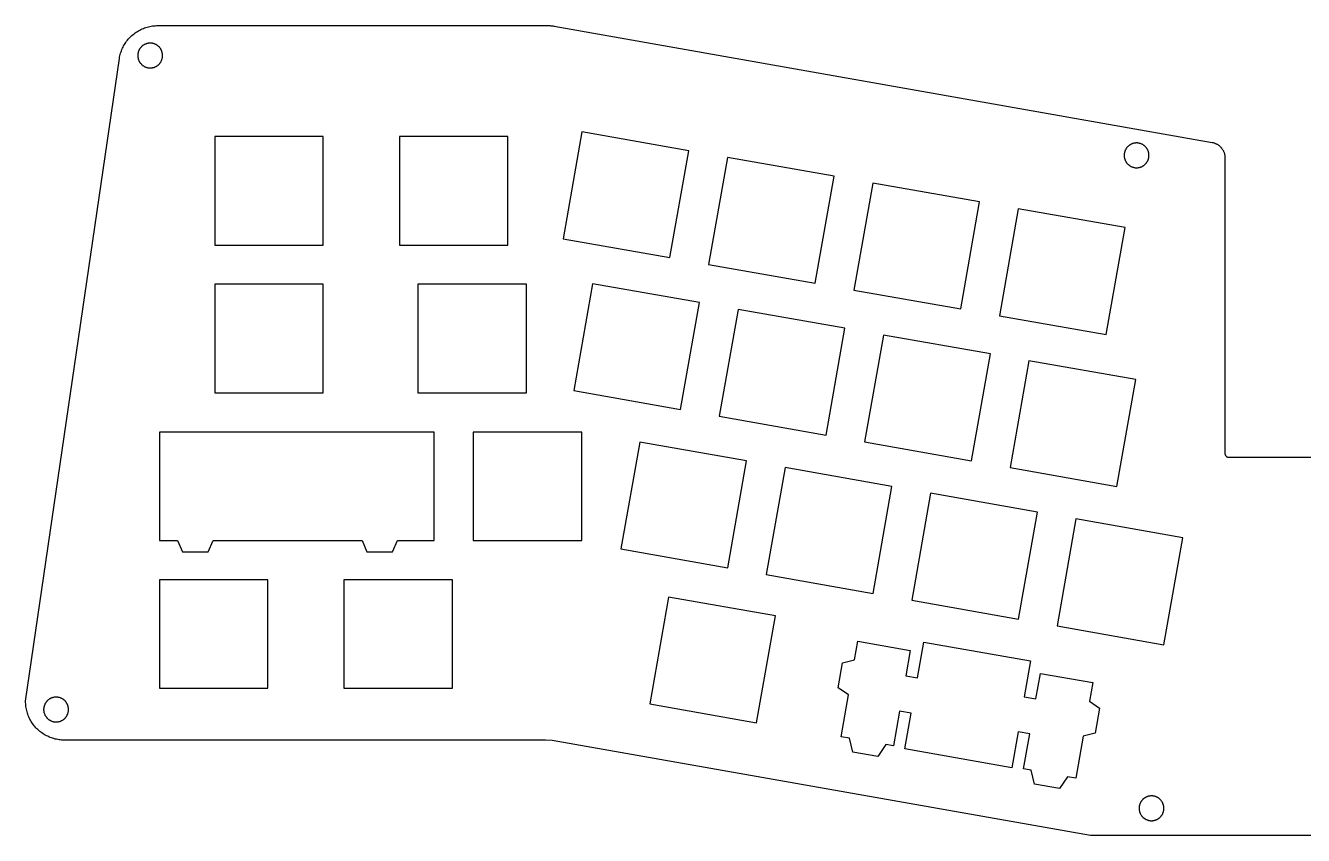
# Model space of a CAD drawing. Header units: millimetres. Extents: x 91 to 420, y -200 to -95.
# Drawn here: x 90.6 to 255.4, y -199.6 to -95.2 of the extents above; entities that cross this region are included whole.
import ezdxf

# ---------------------------------------------------------------- set-up
doc = ezdxf.new("R2010")
doc.units = ezdxf.units.MM
doc.layers.add('outline$plate_outline', color=76, linetype='Continuous', true_color=0x307816)
doc.layers.add('outline$screws$big', color=76, linetype='Continuous', true_color=0x307816)

msp = doc.modelspace()

# ---------------------------------------------------------------- linework, layer by layer
at = {"layer": 'outline$plate_outline'}
for p, q in [((105.44, -95.68), (105.6, -95.61)), ((105.6, -95.61), (105.76, -95.54)), ((105.76, -95.54), (105.92, -95.48)), ((105.92, -95.48), (106.08, -95.43)), ((106.08, -95.43), (106.25, -95.38)), ((106.25, -95.38), (106.42, -95.33)), ((106.42, -95.33), (106.58, -95.29)), ((106.58, -95.29), (106.75, -95.26)), ((106.75, -95.26), (106.93, -95.23)), ((106.93, -95.23), (107.1, -95.21)), ((107.1, -95.21), (107.27, -95.2)), ((107.27, -95.2), (107.44, -95.19)), ((107.44, -95.19), (107.61, -95.19)), ((107.61, -95.19), (157.89, -95.18)), ((157.89, -95.18), (158.03, -95.18)), ((158.03, -95.18), (158.18, -95.19)), ((158.18, -95.19), (158.32, -95.2)), ((158.32, -95.2), (158.47, -95.22)), ((158.47, -95.22), (158.61, -95.23)), ((158.61, -95.23), (158.76, -95.26)), ((158.76, -95.26), (243.64, -110.25)), ((103.5, -97.35), (103.6, -97.21)), ((103.6, -97.21), (103.7, -97.07)), ((103.7, -97.07), (103.81, -96.94)), ((103.81, -96.94), (103.93, -96.81)), ((103.93, -96.81), (104.04, -96.69)), ((104.04, -96.69), (104.17, -96.56)), ((104.17, -96.56), (104.29, -96.45)), ((104.29, -96.45), (104.43, -96.33)), ((104.43, -96.33), (104.56, -96.23)), ((104.56, -96.23), (104.7, -96.12)), ((104.7, -96.12), (104.84, -96.03)), ((104.84, -96.03), (104.99, -95.93)), ((104.99, -95.93), (105.14, -95.84)), ((105.14, -95.84), (105.29, -95.76)), ((105.29, -95.76), (105.44, -95.68)), ((102.78, -98.92), (102.83, -98.75)), ((102.83, -98.75), (102.88, -98.59)), ((102.88, -98.59), (102.94, -98.42)), ((102.94, -98.42), (103, -98.26)), ((103, -98.26), (103.07, -98.1)), ((103.07, -98.1), (103.14, -97.95)), ((103.14, -97.95), (103.22, -97.79)), ((103.22, -97.79), (103.31, -97.64)), ((103.31, -97.64), (103.4, -97.5)), ((103.4, -97.5), (103.5, -97.35)), ((90.56, -182.33), (102.67, -99.42)), ((102.67, -99.42), (102.7, -99.25)), ((102.7, -99.25), (102.74, -99.08)), ((102.74, -99.08), (102.78, -98.92)), ((114.98, -109.5), (114.98, -123.5)), ((128.97, -109.5), (114.98, -109.5)), ((128.97, -123.5), (128.97, -109.5)), ((138.79, -109.5), (138.79, -123.5)), ((152.79, -109.5), (138.79, -109.5)), ((152.79, -123.5), (152.79, -109.5)), ((162.34, -108.88), (159.91, -122.67)), ((176.12, -111.32), (162.34, -108.88)), ((243.64, -110.25), (243.71, -110.27)), ((243.71, -110.27), (243.78, -110.28)), ((243.78, -110.28), (243.85, -110.3)), ((243.85, -110.3), (243.92, -110.32)), ((243.92, -110.32), (243.98, -110.34)), ((243.98, -110.34), (244.05, -110.37)), ((244.05, -110.37), (244.11, -110.4)), ((244.11, -110.4), (244.17, -110.43)), ((244.17, -110.43), (244.24, -110.46)), ((173.69, -125.1), (176.12, -111.32)), ((244.24, -110.46), (244.3, -110.49)), ((244.3, -110.49), (244.36, -110.53)), ((244.36, -110.53), (244.42, -110.57)), ((244.42, -110.57), (244.47, -110.61)), ((244.47, -110.61), (244.53, -110.65)), ((244.53, -110.65), (244.58, -110.69)), ((244.58, -110.69), (244.64, -110.74)), ((244.64, -110.74), (244.69, -110.79)), ((244.69, -110.79), (244.74, -110.83)), ((244.74, -110.83), (244.78, -110.89)), ((244.78, -110.89), (244.83, -110.94)), ((244.83, -110.94), (244.87, -110.99)), ((244.87, -110.99), (244.91, -111.05)), ((244.91, -111.05), (244.95, -111.11)), ((244.95, -111.11), (244.99, -111.16)), ((244.99, -111.16), (245.03, -111.22)), ((245.03, -111.22), (245.06, -111.28)), ((245.06, -111.28), (245.09, -111.35)), ((245.09, -111.35), (245.12, -111.41)), ((245.12, -111.41), (245.15, -111.47)), ((245.15, -111.47), (245.18, -111.54)), ((245.18, -111.54), (245.2, -111.61)), ((245.2, -111.61), (245.22, -111.67)), ((245.22, -111.67), (245.24, -111.74)), ((245.24, -111.74), (245.25, -111.81)), ((245.25, -111.81), (245.27, -111.88)), ((245.27, -111.88), (245.28, -111.95)), ((245.28, -111.95), (245.29, -112.01)), ((245.29, -112.01), (245.29, -112.08)), ((245.29, -112.08), (245.3, -112.15)), ((181.1, -112.19), (178.67, -125.98)), ((194.88, -114.62), (181.1, -112.19)), ((245.3, -112.15), (245.3, -112.22)), ((245.3, -112.22), (245.3, -150.36)), ((192.45, -128.41), (194.88, -114.62)), ((199.86, -115.5), (197.43, -129.29)), ((213.64, -117.93), (199.86, -115.5)), ((211.21, -131.72), (213.64, -117.93)), ((218.62, -118.81), (216.19, -132.6)), ((232.41, -121.24), (218.62, -118.81)), ((229.97, -135.03), (232.41, -121.24)), ((114.98, -123.5), (128.97, -123.5)), ((138.79, -123.5), (152.79, -123.5)), ((159.91, -122.67), (173.69, -125.1)), ((178.67, -125.98), (192.45, -128.41)), ((114.98, -128.55), (114.98, -142.55)), ((128.97, -128.55), (114.98, -128.55)), ((128.97, -142.55), (128.97, -128.55)), ((141.17, -128.55), (141.17, -142.55)), ((155.17, -128.55), (141.17, -128.55)), ((155.17, -142.55), (155.17, -128.55)), ((163.72, -128.47), (161.29, -142.26)), ((177.51, -130.9), (163.72, -128.47)), ((197.43, -129.29), (211.21, -131.72)), ((175.07, -144.69), (177.51, -130.9)), ((182.48, -131.78), (180.05, -145.57)), ((196.27, -134.21), (182.48, -131.78)), ((216.19, -132.6), (229.97, -135.03)), ((193.84, -148), (196.27, -134.21)), ((201.24, -135.09), (198.81, -148.87)), ((215.03, -137.52), (201.24, -135.09)), ((212.6, -151.31), (215.03, -137.52)), ((220, -138.4), (217.57, -152.18)), ((233.79, -140.83), (220, -138.4)), ((231.36, -154.61), (233.79, -140.83)), ((114.98, -142.55), (128.97, -142.55)), ((141.17, -142.55), (155.17, -142.55)), ((161.29, -142.26), (175.07, -144.69)), ((180.05, -145.57), (193.84, -148)), ((143.26, -147.6), (107.83, -147.6)), ((107.83, -147.6), (107.83, -161.6)), ((143.26, -161.6), (143.26, -147.6)), ((148.31, -147.6), (148.31, -161.6)), ((162.31, -147.6), (148.31, -147.6)), ((162.31, -161.6), (162.31, -147.6)), ((169.79, -148.89), (167.36, -162.67)), ((183.58, -151.32), (169.79, -148.89)), ((198.81, -148.87), (212.6, -151.31)), ((181.15, -165.1), (183.58, -151.32)), ((245.3, -150.36), (245.3, -150.38)), ((245.3, -150.38), (245.3, -150.39)), ((245.3, -150.39), (245.3, -150.41)), ((245.3, -150.41), (245.3, -150.43)), ((245.3, -150.43), (245.3, -150.44)), ((245.3, -150.44), (245.31, -150.46)), ((245.31, -150.46), (245.31, -150.48)), ((245.31, -150.48), (245.32, -150.49)), ((245.32, -150.49), (245.32, -150.51)), ((245.32, -150.51), (245.33, -150.53)), ((245.33, -150.53), (245.33, -150.54)), ((245.33, -150.54), (245.34, -150.56)), ((245.34, -150.56), (245.34, -150.57)), ((245.34, -150.57), (245.35, -150.59)), ((245.35, -150.59), (245.36, -150.6)), ((245.36, -150.6), (245.37, -150.62)), ((245.37, -150.62), (245.38, -150.63)), ((245.38, -150.63), (245.39, -150.65)), ((245.39, -150.65), (245.4, -150.66)), ((245.4, -150.66), (245.41, -150.67)), ((245.41, -150.67), (245.42, -150.69)), ((245.42, -150.69), (245.43, -150.7)), ((245.43, -150.7), (245.44, -150.71)), ((245.44, -150.71), (245.46, -150.72)), ((245.46, -150.72), (245.47, -150.74)), ((245.47, -150.74), (245.48, -150.75)), ((245.48, -150.75), (245.49, -150.76)), ((245.49, -150.76), (245.51, -150.77)), ((245.51, -150.77), (245.52, -150.78)), ((245.52, -150.78), (245.54, -150.79)), ((245.54, -150.79), (245.55, -150.79)), ((245.55, -150.79), (245.57, -150.8)), ((245.57, -150.8), (245.58, -150.81)), ((245.58, -150.81), (245.6, -150.82)), ((245.6, -150.82), (245.61, -150.82)), ((245.61, -150.82), (245.63, -150.83)), ((245.63, -150.83), (245.65, -150.84)), ((245.65, -150.84), (245.66, -150.84)), ((245.66, -150.84), (245.68, -150.84)), ((245.68, -150.84), (245.69, -150.85)), ((245.69, -150.85), (245.71, -150.85)), ((245.71, -150.85), (245.73, -150.85)), ((245.73, -150.85), (245.75, -150.86)), ((245.75, -150.86), (245.76, -150.86)), ((245.76, -150.86), (245.78, -150.86)), ((245.78, -150.86), (245.8, -150.86)), ((245.8, -150.86), (265.8, -150.86)), ((188.55, -152.19), (186.12, -165.98)), ((202.34, -154.63), (188.55, -152.19)), ((217.57, -152.18), (231.36, -154.61)), ((199.91, -168.41), (202.34, -154.63)), ((207.31, -155.5), (204.88, -169.29)), ((221.1, -157.93), (207.31, -155.5)), ((218.67, -171.72), (221.1, -157.93)), ((226.07, -158.81), (223.64, -172.6)), ((239.86, -161.24), (226.07, -158.81)), ((237.43, -175.03), (239.86, -161.24)), ((107.83, -161.6), (110.16, -161.6)), ((110.16, -161.6), (110.81, -163.07)), ((110.81, -163.07), (114.11, -163.07)), ((114.11, -163.07), (114.75, -161.6)), ((114.75, -161.6), (133.97, -161.6)), ((133.97, -161.6), (134.61, -163.07)), ((134.61, -163.07), (137.91, -163.07)), ((137.91, -163.07), (138.55, -161.6)), ((138.55, -161.6), (143.26, -161.6)), ((148.31, -161.6), (162.31, -161.6)), ((167.36, -162.67), (181.15, -165.1)), ((186.12, -165.98), (199.91, -168.41)), ((107.83, -166.65), (107.83, -180.65)), ((121.83, -166.65), (107.83, -166.65)), ((121.83, -180.65), (121.83, -166.65)), ((131.64, -166.65), (131.64, -180.65)), ((145.64, -166.65), (131.64, -166.65)), ((145.64, -180.65), (145.64, -166.65)), ((173.52, -168.89), (171.09, -182.67)), ((187.31, -171.32), (173.52, -168.89)), ((204.88, -169.29), (218.67, -171.72)), ((184.87, -185.11), (187.31, -171.32)), ((223.64, -172.6), (237.43, -175.03)), ((197.52, -176.98), (197.95, -174.58)), ((197.95, -174.58), (204.69, -175.77)), ((205.62, -179.31), (206.43, -174.68)), ((206.43, -174.68), (220.22, -177.11)), ((204.69, -175.77), (204.11, -179.05)), ((195.4, -180.61), (195.97, -177.36)), ((195.97, -177.36), (197.52, -176.98)), ((220.22, -177.11), (219.4, -181.74)), ((204.11, -179.05), (205.62, -179.31)), ((220.91, -182.01), (221.49, -178.73)), ((221.49, -178.73), (228.23, -179.92)), ((107.83, -180.65), (121.83, -180.65)), ((131.64, -180.65), (145.64, -180.65)), ((196.73, -181.49), (195.4, -180.61)), ((228.23, -179.92), (227.81, -182.32)), ((90.57, -182.5), (90.56, -182.33)), ((90.58, -182.67), (90.57, -182.5)), ((90.59, -182.84), (90.58, -182.67)), ((90.61, -183.01), (90.59, -182.84)), ((171.09, -182.67), (184.87, -185.11)), ((195.78, -186.89), (196.73, -181.49)), ((219.4, -181.74), (220.91, -182.01)), ((227.81, -182.32), (229.13, -183.2)), ((90.64, -183.18), (90.61, -183.01)), ((90.67, -183.34), (90.64, -183.18)), ((90.71, -183.51), (90.67, -183.34)), ((90.75, -183.68), (90.71, -183.51)), ((90.8, -183.84), (90.75, -183.68)), ((90.85, -184), (90.8, -183.84)), ((90.91, -184.16), (90.85, -184)), ((90.98, -184.32), (90.91, -184.16)), ((91.05, -184.47), (90.98, -184.32)), ((91.12, -184.63), (91.05, -184.47)), ((91.2, -184.78), (91.12, -184.63)), ((203.32, -183.58), (202.52, -188.08)), ((204.82, -183.84), (203.32, -183.58)), ((204, -188.47), (204.82, -183.84)), ((229.13, -183.2), (228.56, -186.45)), ((91.29, -184.93), (91.2, -184.78)), ((91.38, -185.07), (91.29, -184.93)), ((91.48, -185.21), (91.38, -185.07)), ((91.58, -185.35), (91.48, -185.21)), ((91.68, -185.48), (91.58, -185.35)), ((91.79, -185.61), (91.68, -185.48)), ((91.91, -185.74), (91.79, -185.61)), ((92.03, -185.86), (91.91, -185.74)), ((92.15, -185.98), (92.03, -185.86)), ((92.28, -186.1), (92.15, -185.98)), ((92.41, -186.21), (92.28, -186.1)), ((92.54, -186.31), (92.41, -186.21)), ((218.61, -186.27), (217.79, -190.9)), ((220.11, -186.54), (218.61, -186.27)), ((92.68, -186.41), (92.54, -186.31)), ((92.82, -186.51), (92.68, -186.41)), ((92.97, -186.6), (92.82, -186.51)), ((93.11, -186.69), (92.97, -186.6)), ((93.26, -186.77), (93.11, -186.69)), ((93.42, -186.84), (93.26, -186.77)), ((93.57, -186.91), (93.42, -186.84)), ((93.73, -186.98), (93.57, -186.91)), ((93.89, -187.04), (93.73, -186.98)), ((94.05, -187.09), (93.89, -187.04)), ((94.21, -187.14), (94.05, -187.09)), ((94.38, -187.19), (94.21, -187.14)), ((94.55, -187.22), (94.38, -187.19)), ((94.71, -187.26), (94.55, -187.22)), ((94.88, -187.28), (94.71, -187.26)), ((95.05, -187.3), (94.88, -187.28)), ((95.22, -187.32), (95.05, -187.3)), ((95.39, -187.33), (95.22, -187.32)), ((95.56, -187.33), (95.39, -187.33)), ((157.66, -187.33), (95.56, -187.33)), ((158.52, -187.4), (157.66, -187.33)), ((227.94, -199.62), (158.52, -187.4)), ((196.85, -187.08), (195.78, -186.89)), ((197.28, -188.88), (196.85, -187.08)), ((201.55, -187.91), (200.53, -189.45)), ((202.52, -188.08), (201.55, -187.91)), ((219.32, -191.04), (220.11, -186.54)), ((227.01, -186.83), (226.06, -192.23)), ((228.56, -186.45), (227.01, -186.83)), ((200.53, -189.45), (197.28, -188.88)), ((217.79, -190.9), (204, -188.47)), ((220.28, -191.21), (219.32, -191.04)), ((220.72, -193.01), (220.28, -191.21)), ((224.99, -192.05), (223.97, -193.58)), ((226.06, -192.23), (224.99, -192.05)), ((223.97, -193.58), (220.72, -193.01)), ((282.9, -199.62), (227.94, -199.62))]:
    msp.add_line(p, q, dxfattribs=at)
at = {"layer": 'outline$screws$big'}
for p, q in [((105.05, -98.85), (105.04, -98.91)), ((105.04, -98.91), (105.04, -98.96)), ((105.06, -98.8), (105.05, -98.85)), ((105.07, -98.74), (105.06, -98.8)), ((105.08, -98.69), (105.07, -98.74)), ((105.09, -98.64), (105.08, -98.69)), ((105.11, -98.58), (105.09, -98.64)), ((105.12, -98.53), (105.11, -98.58)), ((105.14, -98.48), (105.12, -98.53)), ((105.16, -98.43), (105.14, -98.48)), ((105.19, -98.37), (105.16, -98.43)), ((105.21, -98.32), (105.19, -98.37)), ((105.24, -98.28), (105.21, -98.32)), ((105.26, -98.23), (105.24, -98.28)), ((105.29, -98.18), (105.26, -98.23)), ((105.32, -98.13), (105.29, -98.18)), ((105.36, -98.09), (105.32, -98.13)), ((105.39, -98.04), (105.36, -98.09)), ((105.43, -98), (105.39, -98.04)), ((105.46, -97.96), (105.43, -98)), ((105.5, -97.92), (105.46, -97.96)), ((105.54, -97.88), (105.5, -97.92)), ((105.58, -97.84), (105.54, -97.88)), ((105.63, -97.81), (105.58, -97.84)), ((105.67, -97.77), (105.63, -97.81)), ((105.71, -97.74), (105.67, -97.77)), ((105.76, -97.71), (105.71, -97.74)), ((105.81, -97.68), (105.76, -97.71)), ((105.85, -97.65), (105.81, -97.68)), ((105.9, -97.63), (105.85, -97.65)), ((105.95, -97.6), (105.9, -97.63)), ((106, -97.58), (105.95, -97.6)), ((106.06, -97.56), (106, -97.58)), ((106.11, -97.54), (106.06, -97.56)), ((106.16, -97.52), (106.11, -97.54)), ((106.21, -97.5), (106.16, -97.52)), ((106.27, -97.49), (106.21, -97.5)), ((106.32, -97.48), (106.27, -97.49)), ((106.38, -97.47), (106.32, -97.48)), ((106.43, -97.46), (106.38, -97.47)), ((106.49, -97.45), (106.43, -97.46)), ((106.54, -97.45), (106.49, -97.45)), ((106.6, -97.45), (106.54, -97.45)), ((106.65, -97.45), (106.6, -97.45)), ((106.71, -97.45), (106.65, -97.45)), ((106.76, -97.45), (106.71, -97.45)), ((106.82, -97.46), (106.76, -97.45)), ((106.87, -97.46), (106.82, -97.46)), ((106.93, -97.47), (106.87, -97.46)), ((106.98, -97.48), (106.93, -97.47)), ((107.04, -97.5), (106.98, -97.48)), ((107.09, -97.51), (107.04, -97.5)), ((107.14, -97.53), (107.09, -97.51)), ((107.2, -97.55), (107.14, -97.53)), ((107.25, -97.57), (107.2, -97.55)), ((107.3, -97.59), (107.25, -97.57)), ((107.35, -97.61), (107.3, -97.59)), ((107.4, -97.64), (107.35, -97.61)), ((107.45, -97.67), (107.4, -97.64)), ((107.49, -97.69), (107.45, -97.67)), ((107.54, -97.73), (107.49, -97.69)), ((107.59, -97.76), (107.54, -97.73)), ((107.63, -97.79), (107.59, -97.76)), ((107.67, -97.83), (107.63, -97.79)), ((107.71, -97.86), (107.67, -97.83)), ((107.75, -97.9), (107.71, -97.86)), ((107.79, -97.94), (107.75, -97.9)), ((107.83, -97.98), (107.79, -97.94)), ((107.87, -98.02), (107.83, -97.98)), ((107.9, -98.07), (107.87, -98.02)), ((107.94, -98.11), (107.9, -98.07)), ((107.97, -98.16), (107.94, -98.11)), ((108, -98.2), (107.97, -98.16)), ((108.03, -98.25), (108, -98.2)), ((108.05, -98.3), (108.03, -98.25)), ((108.08, -98.35), (108.05, -98.3)), ((108.1, -98.4), (108.08, -98.35)), ((108.12, -98.45), (108.1, -98.4)), ((108.14, -98.5), (108.12, -98.45)), ((108.16, -98.56), (108.14, -98.5)), ((108.18, -98.61), (108.16, -98.56)), ((108.19, -98.66), (108.18, -98.61)), ((108.2, -98.72), (108.19, -98.66)), ((108.21, -98.77), (108.2, -98.72)), ((108.22, -98.83), (108.21, -98.77)), ((108.23, -98.88), (108.22, -98.83)), ((108.23, -98.94), (108.23, -98.88)), ((105.04, -98.96), (105.04, -99.02)), ((105.04, -99.02), (105.04, -99.07)), ((105.04, -99.07), (105.04, -99.13)), ((105.04, -99.13), (105.04, -99.19)), ((105.04, -99.19), (105.05, -99.24)), ((105.05, -99.24), (105.06, -99.3)), ((105.06, -99.3), (105.07, -99.35)), ((105.07, -99.35), (105.08, -99.4)), ((105.08, -99.4), (105.09, -99.46)), ((105.09, -99.46), (105.11, -99.51)), ((105.11, -99.51), (105.12, -99.57)), ((105.12, -99.57), (105.14, -99.62)), ((105.14, -99.62), (105.16, -99.67)), ((105.16, -99.67), (105.19, -99.72)), ((105.19, -99.72), (105.21, -99.77)), ((105.21, -99.77), (105.24, -99.82)), ((105.24, -99.82), (105.26, -99.87)), ((105.26, -99.87), (105.29, -99.91)), ((105.29, -99.91), (105.32, -99.96)), ((105.32, -99.96), (105.36, -100.01)), ((105.36, -100.01), (105.39, -100.05)), ((105.39, -100.05), (105.43, -100.09)), ((105.43, -100.09), (105.46, -100.13)), ((105.46, -100.13), (105.5, -100.17)), ((105.5, -100.17), (105.54, -100.21)), ((105.54, -100.21), (105.58, -100.25)), ((105.58, -100.25), (105.63, -100.29)), ((105.63, -100.29), (105.67, -100.32)), ((105.67, -100.32), (105.71, -100.35)), ((105.71, -100.35), (105.76, -100.38)), ((105.76, -100.38), (105.81, -100.41)), ((105.81, -100.41), (105.85, -100.44)), ((105.85, -100.44), (105.9, -100.47)), ((105.9, -100.47), (105.95, -100.49)), ((105.95, -100.49), (106, -100.52)), ((106, -100.52), (106.06, -100.54)), ((106.06, -100.54), (106.11, -100.56)), ((106.11, -100.56), (106.16, -100.57)), ((107.14, -100.57), (107.2, -100.55)), ((107.2, -100.55), (107.25, -100.53)), ((107.25, -100.53), (107.3, -100.5)), ((107.3, -100.5), (107.35, -100.48)), ((107.35, -100.48), (107.4, -100.46)), ((107.4, -100.46), (107.45, -100.43)), ((107.45, -100.43), (107.49, -100.4)), ((107.49, -100.4), (107.54, -100.37)), ((107.54, -100.37), (107.59, -100.34)), ((107.59, -100.34), (107.63, -100.3)), ((107.63, -100.3), (107.67, -100.27)), ((107.67, -100.27), (107.71, -100.23)), ((107.71, -100.23), (107.75, -100.19)), ((107.75, -100.19), (107.79, -100.15)), ((107.79, -100.15), (107.83, -100.11)), ((107.83, -100.11), (107.87, -100.07)), ((107.87, -100.07), (107.9, -100.03)), ((107.9, -100.03), (107.94, -99.98)), ((107.94, -99.98), (107.97, -99.94)), ((107.97, -99.94), (108, -99.89)), ((108, -99.89), (108.03, -99.84)), ((108.03, -99.84), (108.05, -99.79)), ((108.05, -99.79), (108.08, -99.74)), ((108.08, -99.74), (108.1, -99.69)), ((108.1, -99.69), (108.12, -99.64)), ((108.12, -99.64), (108.14, -99.59)), ((108.14, -99.59), (108.16, -99.54)), ((108.16, -99.54), (108.18, -99.49)), ((108.18, -99.49), (108.19, -99.43)), ((108.19, -99.43), (108.2, -99.38)), ((108.2, -99.38), (108.21, -99.32)), ((108.21, -99.32), (108.22, -99.27)), ((108.22, -99.27), (108.23, -99.21)), ((108.24, -98.99), (108.23, -98.94)), ((108.23, -99.16), (108.24, -99.1)), ((108.23, -99.21), (108.23, -99.16)), ((108.24, -99.05), (108.24, -98.99)), ((108.24, -99.1), (108.24, -99.05)), ((106.16, -100.57), (106.21, -100.59)), ((106.21, -100.59), (106.27, -100.6)), ((106.27, -100.6), (106.32, -100.62)), ((106.32, -100.62), (106.38, -100.63)), ((106.38, -100.63), (106.43, -100.63)), ((106.43, -100.63), (106.49, -100.64)), ((106.49, -100.64), (106.54, -100.64)), ((106.54, -100.64), (106.6, -100.65)), ((106.6, -100.65), (106.65, -100.65)), ((106.65, -100.65), (106.71, -100.65)), ((106.71, -100.65), (106.76, -100.64)), ((106.76, -100.64), (106.82, -100.64)), ((106.82, -100.64), (106.87, -100.63)), ((106.87, -100.63), (106.93, -100.62)), ((106.93, -100.62), (106.98, -100.61)), ((106.98, -100.61), (107.04, -100.6)), ((107.04, -100.6), (107.09, -100.58)), ((107.09, -100.58), (107.14, -100.57)), ((233.26, -110.45), (233.21, -110.47)), ((233.31, -110.43), (233.26, -110.45)), ((233.36, -110.41), (233.31, -110.43)), ((233.41, -110.39), (233.36, -110.41)), ((233.47, -110.38), (233.41, -110.39)), ((233.52, -110.36), (233.47, -110.38)), ((233.58, -110.35), (233.52, -110.36)), ((233.63, -110.34), (233.58, -110.35)), ((233.69, -110.33), (233.63, -110.34)), ((233.74, -110.33), (233.69, -110.33)), ((233.8, -110.32), (233.74, -110.33)), ((233.85, -110.32), (233.8, -110.32)), ((233.91, -110.32), (233.85, -110.32)), ((233.96, -110.32), (233.91, -110.32)), ((234.02, -110.32), (233.96, -110.32)), ((234.07, -110.33), (234.02, -110.32)), ((234.13, -110.34), (234.07, -110.33)), ((234.18, -110.35), (234.13, -110.34)), ((234.24, -110.36), (234.18, -110.35)), ((234.29, -110.37), (234.24, -110.36)), ((234.34, -110.38), (234.29, -110.37)), ((234.4, -110.4), (234.34, -110.38)), ((234.45, -110.42), (234.4, -110.4)), ((234.5, -110.44), (234.45, -110.42)), ((234.55, -110.46), (234.5, -110.44)), ((232.3, -111.84), (232.29, -111.89)), ((232.29, -111.89), (232.29, -111.95)), ((232.29, -111.95), (232.3, -112)), ((232.31, -111.67), (232.3, -111.73)), ((232.3, -111.73), (232.3, -111.78)), ((232.3, -111.78), (232.3, -111.84)), ((232.3, -112), (232.3, -112.06)), ((232.3, -112.06), (232.3, -112.11)), ((232.32, -111.62), (232.31, -111.67)), ((232.33, -111.56), (232.32, -111.62)), ((232.35, -111.51), (232.33, -111.56)), ((232.36, -111.45), (232.35, -111.51)), ((232.38, -111.4), (232.36, -111.45)), ((232.4, -111.35), (232.38, -111.4)), ((232.42, -111.3), (232.4, -111.35)), ((232.44, -111.25), (232.42, -111.3)), ((232.47, -111.2), (232.44, -111.25)), ((232.49, -111.15), (232.47, -111.2)), ((232.52, -111.1), (232.49, -111.15)), ((232.55, -111.05), (232.52, -111.1)), ((232.58, -111.01), (232.55, -111.05)), ((232.61, -110.96), (232.58, -111.01)), ((232.65, -110.92), (232.61, -110.96)), ((232.68, -110.87), (232.65, -110.92)), ((232.72, -110.83), (232.68, -110.87)), ((232.76, -110.79), (232.72, -110.83)), ((232.8, -110.75), (232.76, -110.79)), ((232.84, -110.72), (232.8, -110.75)), ((232.88, -110.68), (232.84, -110.72)), ((232.92, -110.65), (232.88, -110.68)), ((232.97, -110.61), (232.92, -110.65)), ((233.01, -110.58), (232.97, -110.61)), ((233.06, -110.55), (233.01, -110.58)), ((233.11, -110.52), (233.06, -110.55)), ((233.16, -110.5), (233.11, -110.52)), ((233.21, -110.47), (233.16, -110.5)), ((234.6, -110.49), (234.55, -110.46)), ((234.65, -110.51), (234.6, -110.49)), ((234.7, -110.54), (234.65, -110.51)), ((234.75, -110.57), (234.7, -110.54)), ((234.79, -110.6), (234.75, -110.57)), ((234.84, -110.63), (234.79, -110.6)), ((234.88, -110.66), (234.84, -110.63)), ((234.93, -110.7), (234.88, -110.66)), ((234.97, -110.74), (234.93, -110.7)), ((235.01, -110.77), (234.97, -110.74)), ((235.05, -110.81), (235.01, -110.77)), ((235.09, -110.85), (235.05, -110.81)), ((235.12, -110.9), (235.09, -110.85)), ((235.16, -110.94), (235.12, -110.9)), ((235.19, -110.98), (235.16, -110.94)), ((235.22, -111.03), (235.19, -110.98)), ((235.25, -111.08), (235.22, -111.03)), ((235.28, -111.12), (235.25, -111.08)), ((235.31, -111.17), (235.28, -111.12)), ((235.33, -111.22), (235.31, -111.17)), ((235.36, -111.27), (235.33, -111.22)), ((235.38, -111.32), (235.36, -111.27)), ((235.4, -111.37), (235.38, -111.32)), ((235.42, -111.43), (235.4, -111.37)), ((235.43, -111.48), (235.42, -111.43)), ((235.45, -111.53), (235.43, -111.48)), ((235.46, -111.59), (235.45, -111.53)), ((235.47, -111.64), (235.46, -111.59)), ((235.48, -111.7), (235.47, -111.64)), ((235.48, -111.75), (235.48, -111.7)), ((235.49, -111.81), (235.48, -111.75)), ((235.48, -112.09), (235.49, -112.03)), ((235.48, -112.14), (235.48, -112.09)), ((235.49, -111.86), (235.49, -111.81)), ((235.49, -111.92), (235.49, -111.86)), ((235.49, -111.97), (235.49, -111.92)), ((235.49, -112.03), (235.49, -111.97)), ((232.3, -112.11), (232.31, -112.17)), ((232.31, -112.17), (232.32, -112.22)), ((232.32, -112.22), (232.33, -112.28)), ((232.33, -112.28), (232.35, -112.33)), ((232.35, -112.33), (232.36, -112.38)), ((232.36, -112.38), (232.38, -112.44)), ((232.38, -112.44), (232.4, -112.49)), ((232.4, -112.49), (232.42, -112.54)), ((232.42, -112.54), (232.44, -112.59)), ((232.44, -112.59), (232.47, -112.64)), ((232.47, -112.64), (232.49, -112.69)), ((232.49, -112.69), (232.52, -112.74)), ((232.52, -112.74), (232.55, -112.79)), ((232.55, -112.79), (232.58, -112.83)), ((232.58, -112.83), (232.61, -112.88)), ((232.61, -112.88), (232.65, -112.92)), ((232.65, -112.92), (232.68, -112.96)), ((232.68, -112.96), (232.72, -113.01)), ((232.72, -113.01), (232.76, -113.05)), ((232.76, -113.05), (232.8, -113.08)), ((232.8, -113.08), (232.84, -113.12)), ((232.84, -113.12), (232.88, -113.16)), ((232.88, -113.16), (232.92, -113.19)), ((232.92, -113.19), (232.97, -113.22)), ((232.97, -113.22), (233.01, -113.26)), ((233.01, -113.26), (233.06, -113.29)), ((233.06, -113.29), (233.11, -113.31)), ((233.11, -113.31), (233.16, -113.34)), ((233.16, -113.34), (233.21, -113.36)), ((233.21, -113.36), (233.26, -113.39)), ((233.26, -113.39), (233.31, -113.41)), ((233.31, -113.41), (233.36, -113.43)), ((233.36, -113.43), (233.41, -113.45)), ((233.41, -113.45), (233.47, -113.46)), ((233.47, -113.46), (233.52, -113.48)), ((233.52, -113.48), (233.58, -113.49)), ((233.58, -113.49), (233.63, -113.5)), ((233.63, -113.5), (233.69, -113.51)), ((233.69, -113.51), (233.74, -113.51)), ((233.74, -113.51), (233.8, -113.52)), ((233.8, -113.52), (233.85, -113.52)), ((233.85, -113.52), (233.91, -113.52)), ((233.91, -113.52), (233.96, -113.52)), ((233.96, -113.52), (234.02, -113.51)), ((234.02, -113.51), (234.07, -113.51)), ((234.07, -113.51), (234.13, -113.5)), ((234.13, -113.5), (234.18, -113.49)), ((234.18, -113.49), (234.24, -113.48)), ((234.24, -113.48), (234.29, -113.47)), ((234.29, -113.47), (234.34, -113.45)), ((234.34, -113.45), (234.4, -113.44)), ((234.4, -113.44), (234.45, -113.42)), ((234.45, -113.42), (234.5, -113.4)), ((234.5, -113.4), (234.55, -113.38)), ((234.55, -113.38), (234.6, -113.35)), ((234.6, -113.35), (234.65, -113.33)), ((234.65, -113.33), (234.7, -113.3)), ((234.7, -113.3), (234.75, -113.27)), ((234.75, -113.27), (234.79, -113.24)), ((234.79, -113.24), (234.84, -113.21)), ((234.84, -113.21), (234.88, -113.17)), ((234.88, -113.17), (234.93, -113.14)), ((234.93, -113.14), (234.97, -113.1)), ((234.97, -113.1), (235.01, -113.07)), ((235.01, -113.07), (235.05, -113.03)), ((235.05, -113.03), (235.09, -112.98)), ((235.09, -112.98), (235.12, -112.94)), ((235.12, -112.94), (235.16, -112.9)), ((235.16, -112.9), (235.19, -112.86)), ((235.19, -112.86), (235.22, -112.81)), ((235.22, -112.81), (235.25, -112.76)), ((235.25, -112.76), (235.28, -112.72)), ((235.28, -112.72), (235.31, -112.67)), ((235.31, -112.67), (235.33, -112.62)), ((235.33, -112.62), (235.36, -112.57)), ((235.36, -112.57), (235.38, -112.52)), ((235.38, -112.52), (235.4, -112.46)), ((235.4, -112.46), (235.42, -112.41)), ((235.42, -112.41), (235.43, -112.36)), ((235.43, -112.36), (235.45, -112.3)), ((235.45, -112.3), (235.46, -112.25)), ((235.46, -112.25), (235.47, -112.2)), ((235.47, -112.2), (235.48, -112.14)), ((92.96, -182.98), (92.94, -183.03)), ((92.97, -182.92), (92.96, -182.98)), ((92.99, -182.87), (92.97, -182.92)), ((93.01, -182.82), (92.99, -182.87)), ((93.03, -182.77), (93.01, -182.82)), ((93.05, -182.72), (93.03, -182.77)), ((93.07, -182.67), (93.05, -182.72)), ((93.1, -182.62), (93.07, -182.67)), ((93.13, -182.57), (93.1, -182.62)), ((93.16, -182.52), (93.13, -182.57)), ((93.19, -182.48), (93.16, -182.52)), ((93.22, -182.43), (93.19, -182.48)), ((93.26, -182.39), (93.22, -182.43)), ((93.29, -182.34), (93.26, -182.39)), ((93.33, -182.3), (93.29, -182.34)), ((93.37, -182.26), (93.33, -182.3)), ((93.41, -182.22), (93.37, -182.26)), ((93.45, -182.19), (93.41, -182.22)), ((93.49, -182.15), (93.45, -182.19)), ((93.53, -182.12), (93.49, -182.15)), ((93.58, -182.08), (93.53, -182.12)), ((93.62, -182.05), (93.58, -182.08)), ((93.67, -182.02), (93.62, -182.05)), ((93.72, -181.99), (93.67, -182.02)), ((93.77, -181.97), (93.72, -181.99)), ((93.82, -181.94), (93.77, -181.97)), ((93.87, -181.92), (93.82, -181.94)), ((93.92, -181.9), (93.87, -181.92)), ((93.97, -181.88), (93.92, -181.9)), ((94.02, -181.86), (93.97, -181.88)), ((94.08, -181.85), (94.02, -181.86)), ((94.13, -181.83), (94.08, -181.85)), ((94.19, -181.82), (94.13, -181.83)), ((94.24, -181.81), (94.19, -181.82)), ((94.29, -181.8), (94.24, -181.81)), ((94.35, -181.8), (94.29, -181.8)), ((94.41, -181.79), (94.35, -181.8)), ((94.46, -181.79), (94.41, -181.79)), ((94.52, -181.79), (94.46, -181.79)), ((94.57, -181.79), (94.52, -181.79)), ((94.63, -181.79), (94.57, -181.79)), ((94.68, -181.8), (94.63, -181.79)), ((94.74, -181.81), (94.68, -181.8)), ((94.79, -181.82), (94.74, -181.81)), ((94.85, -181.83), (94.79, -181.82)), ((94.9, -181.84), (94.85, -181.83)), ((94.95, -181.85), (94.9, -181.84)), ((95.01, -181.87), (94.95, -181.85)), ((95.06, -181.89), (95.01, -181.87)), ((95.11, -181.91), (95.06, -181.89)), ((95.16, -181.93), (95.11, -181.91)), ((95.21, -181.95), (95.16, -181.93)), ((95.26, -181.98), (95.21, -181.95)), ((95.31, -182.01), (95.26, -181.98)), ((95.36, -182.04), (95.31, -182.01)), ((95.4, -182.07), (95.36, -182.04)), ((95.45, -182.1), (95.4, -182.07)), ((95.49, -182.13), (95.45, -182.1)), ((95.54, -182.17), (95.49, -182.13)), ((95.58, -182.2), (95.54, -182.17)), ((95.62, -182.24), (95.58, -182.2)), ((95.66, -182.28), (95.62, -182.24)), ((95.7, -182.32), (95.66, -182.28)), ((95.73, -182.36), (95.7, -182.32)), ((95.77, -182.41), (95.73, -182.36)), ((95.8, -182.45), (95.77, -182.41)), ((95.83, -182.5), (95.8, -182.45)), ((95.86, -182.55), (95.83, -182.5)), ((95.89, -182.59), (95.86, -182.55)), ((95.92, -182.64), (95.89, -182.59)), ((95.94, -182.69), (95.92, -182.64)), ((95.97, -182.74), (95.94, -182.69)), ((95.99, -182.79), (95.97, -182.74)), ((96.01, -182.84), (95.99, -182.79)), ((96.03, -182.9), (96.01, -182.84)), ((96.04, -182.95), (96.03, -182.9)), ((96.06, -183), (96.04, -182.95)), ((92.91, -183.25), (92.9, -183.31)), ((92.9, -183.31), (92.9, -183.36)), ((92.9, -183.36), (92.9, -183.42)), ((92.9, -183.42), (92.9, -183.47)), ((92.9, -183.47), (92.91, -183.53)), ((92.92, -183.14), (92.91, -183.19)), ((92.91, -183.19), (92.91, -183.25)), ((92.91, -183.53), (92.91, -183.58)), ((92.91, -183.58), (92.92, -183.64)), ((92.93, -183.09), (92.92, -183.14)), ((92.92, -183.64), (92.93, -183.69)), ((92.94, -183.03), (92.93, -183.09)), ((92.93, -183.69), (92.94, -183.75)), ((92.94, -183.75), (92.96, -183.8)), ((92.96, -183.8), (92.97, -183.85)), ((92.97, -183.85), (92.99, -183.91)), ((92.99, -183.91), (93.01, -183.96)), ((93.01, -183.96), (93.03, -184.01)), ((93.03, -184.01), (93.05, -184.06)), ((93.05, -184.06), (93.07, -184.11)), ((93.07, -184.11), (93.1, -184.16)), ((93.1, -184.16), (93.13, -184.21)), ((93.13, -184.21), (93.16, -184.26)), ((93.16, -184.26), (93.19, -184.3)), ((93.19, -184.3), (93.22, -184.35)), ((93.22, -184.35), (93.26, -184.39)), ((93.26, -184.39), (93.29, -184.43)), ((93.29, -184.43), (93.33, -184.48)), ((93.33, -184.48), (93.37, -184.52)), ((93.37, -184.52), (93.41, -184.55)), ((93.41, -184.55), (93.45, -184.59)), ((93.45, -184.59), (93.49, -184.63)), ((93.49, -184.63), (93.53, -184.66)), ((95.49, -184.64), (95.54, -184.61)), ((95.54, -184.61), (95.58, -184.57)), ((95.58, -184.57), (95.62, -184.53)), ((95.62, -184.53), (95.66, -184.5)), ((95.66, -184.5), (95.7, -184.45)), ((95.7, -184.45), (95.73, -184.41)), ((95.73, -184.41), (95.77, -184.37)), ((95.77, -184.37), (95.8, -184.32)), ((95.8, -184.32), (95.83, -184.28)), ((95.83, -184.28), (95.86, -184.23)), ((95.86, -184.23), (95.89, -184.18)), ((95.89, -184.18), (95.92, -184.14)), ((95.92, -184.14), (95.94, -184.09)), ((95.94, -184.09), (95.97, -184.04)), ((95.97, -184.04), (95.99, -183.98)), ((95.99, -183.98), (96.01, -183.93)), ((96.01, -183.93), (96.03, -183.88)), ((96.03, -183.88), (96.04, -183.83)), ((96.04, -183.83), (96.06, -183.77)), ((96.07, -183.06), (96.06, -183)), ((96.06, -183.77), (96.07, -183.72)), ((96.08, -183.11), (96.07, -183.06)), ((96.07, -183.72), (96.08, -183.67)), ((96.09, -183.17), (96.08, -183.11)), ((96.08, -183.67), (96.09, -183.61)), ((96.09, -183.22), (96.09, -183.17)), ((96.1, -183.28), (96.09, -183.22)), ((96.09, -183.56), (96.1, -183.5)), ((96.09, -183.61), (96.09, -183.56)), ((96.1, -183.33), (96.1, -183.28)), ((96.1, -183.39), (96.1, -183.33)), ((96.1, -183.44), (96.1, -183.39)), ((96.1, -183.5), (96.1, -183.44)), ((93.53, -184.66), (93.58, -184.69)), ((93.58, -184.69), (93.62, -184.73)), ((93.62, -184.73), (93.67, -184.76)), ((93.67, -184.76), (93.72, -184.78)), ((93.72, -184.78), (93.77, -184.81)), ((93.77, -184.81), (93.82, -184.83)), ((93.82, -184.83), (93.87, -184.86)), ((93.87, -184.86), (93.92, -184.88)), ((93.92, -184.88), (93.97, -184.9)), ((93.97, -184.9), (94.02, -184.92)), ((94.02, -184.92), (94.08, -184.93)), ((94.08, -184.93), (94.13, -184.94)), ((94.13, -184.94), (94.19, -184.96)), ((94.19, -184.96), (94.24, -184.97)), ((94.24, -184.97), (94.29, -184.98)), ((94.29, -184.98), (94.35, -184.98)), ((94.35, -184.98), (94.41, -184.99)), ((94.41, -184.99), (94.46, -184.99)), ((94.46, -184.99), (94.52, -184.99)), ((94.52, -184.99), (94.57, -184.99)), ((94.57, -184.99), (94.63, -184.98)), ((94.63, -184.98), (94.68, -184.98)), ((94.68, -184.98), (94.74, -184.97)), ((94.74, -184.97), (94.79, -184.96)), ((94.79, -184.96), (94.85, -184.95)), ((94.85, -184.95), (94.9, -184.94)), ((94.9, -184.94), (94.95, -184.92)), ((94.95, -184.92), (95.01, -184.91)), ((95.01, -184.91), (95.06, -184.89)), ((95.06, -184.89), (95.11, -184.87)), ((95.11, -184.87), (95.16, -184.85)), ((95.16, -184.85), (95.21, -184.82)), ((95.21, -184.82), (95.26, -184.8)), ((95.26, -184.8), (95.31, -184.77)), ((95.31, -184.77), (95.36, -184.74)), ((95.36, -184.74), (95.4, -184.71)), ((95.4, -184.71), (95.45, -184.68)), ((95.45, -184.68), (95.49, -184.64)), ((235.72, -194.53), (235.67, -194.53)), ((235.78, -194.52), (235.72, -194.53)), ((235.83, -194.52), (235.78, -194.52)), ((235.89, -194.53), (235.83, -194.52)), ((235.94, -194.53), (235.89, -194.53)), ((236, -194.53), (235.94, -194.53)), ((234.23, -195.99), (234.22, -196.04)), ((234.22, -196.04), (234.22, -196.1)), ((234.22, -196.1), (234.22, -196.15)), ((234.22, -196.15), (234.22, -196.21)), ((234.24, -195.87), (234.23, -195.93)), ((234.23, -195.93), (234.23, -195.99)), ((234.25, -195.82), (234.24, -195.87)), ((234.26, -195.77), (234.25, -195.82)), ((234.27, -195.71), (234.26, -195.77)), ((234.29, -195.66), (234.27, -195.71)), ((234.31, -195.61), (234.29, -195.66)), ((234.32, -195.55), (234.31, -195.61)), ((234.34, -195.5), (234.32, -195.55)), ((234.37, -195.45), (234.34, -195.5)), ((234.39, -195.4), (234.37, -195.45)), ((234.42, -195.35), (234.39, -195.4)), ((234.45, -195.3), (234.42, -195.35)), ((234.47, -195.26), (234.45, -195.3)), ((234.51, -195.21), (234.47, -195.26)), ((234.54, -195.17), (234.51, -195.21)), ((234.57, -195.12), (234.54, -195.17)), ((234.61, -195.08), (234.57, -195.12)), ((234.64, -195.04), (234.61, -195.08)), ((234.68, -195), (234.64, -195.04)), ((234.72, -194.96), (234.68, -195)), ((234.76, -194.92), (234.72, -194.96)), ((234.81, -194.89), (234.76, -194.92)), ((234.85, -194.85), (234.81, -194.89)), ((234.89, -194.82), (234.85, -194.85)), ((234.94, -194.79), (234.89, -194.82)), ((234.99, -194.76), (234.94, -194.79)), ((235.04, -194.73), (234.99, -194.76)), ((235.08, -194.7), (235.04, -194.73)), ((235.13, -194.68), (235.08, -194.7)), ((235.18, -194.66), (235.13, -194.68)), ((235.24, -194.63), (235.18, -194.66)), ((235.29, -194.61), (235.24, -194.63)), ((235.34, -194.6), (235.29, -194.61)), ((235.39, -194.58), (235.34, -194.6)), ((235.45, -194.57), (235.39, -194.58)), ((235.5, -194.56), (235.45, -194.57)), ((235.56, -194.55), (235.5, -194.56)), ((235.61, -194.54), (235.56, -194.55)), ((235.67, -194.53), (235.61, -194.54)), ((236.05, -194.54), (236, -194.53)), ((236.11, -194.55), (236.05, -194.54)), ((236.16, -194.56), (236.11, -194.55)), ((236.22, -194.57), (236.16, -194.56)), ((236.27, -194.59), (236.22, -194.57)), ((236.32, -194.61), (236.27, -194.59)), ((236.38, -194.62), (236.32, -194.61)), ((236.43, -194.64), (236.38, -194.62)), ((236.48, -194.67), (236.43, -194.64)), ((236.53, -194.69), (236.48, -194.67)), ((236.58, -194.72), (236.53, -194.69)), ((236.63, -194.74), (236.58, -194.72)), ((236.67, -194.77), (236.63, -194.74)), ((236.72, -194.8), (236.67, -194.77)), ((236.77, -194.83), (236.72, -194.8)), ((236.81, -194.87), (236.77, -194.83)), ((236.85, -194.9), (236.81, -194.87)), ((236.9, -194.94), (236.85, -194.9)), ((236.94, -194.98), (236.9, -194.94)), ((236.97, -195.02), (236.94, -194.98)), ((237.01, -195.06), (236.97, -195.02)), ((237.05, -195.1), (237.01, -195.06)), ((237.08, -195.14), (237.05, -195.1)), ((237.12, -195.19), (237.08, -195.14)), ((237.15, -195.23), (237.12, -195.19)), ((237.18, -195.28), (237.15, -195.23)), ((237.21, -195.33), (237.18, -195.28)), ((237.23, -195.38), (237.21, -195.33)), ((237.26, -195.43), (237.23, -195.38)), ((237.28, -195.48), (237.26, -195.43)), ((237.3, -195.53), (237.28, -195.48)), ((237.32, -195.58), (237.3, -195.53)), ((237.34, -195.63), (237.32, -195.58)), ((237.36, -195.69), (237.34, -195.63)), ((237.37, -195.74), (237.36, -195.69)), ((237.38, -195.79), (237.37, -195.74)), ((237.39, -195.85), (237.38, -195.79)), ((237.4, -195.9), (237.39, -195.85)), ((237.41, -195.96), (237.4, -195.9)), ((237.42, -196.01), (237.41, -195.96)), ((237.42, -196.07), (237.42, -196.01)), ((237.42, -196.12), (237.42, -196.07)), ((237.42, -196.18), (237.42, -196.12)), ((234.22, -196.21), (234.23, -196.26)), ((234.23, -196.26), (234.23, -196.32)), ((234.23, -196.32), (234.24, -196.37)), ((234.24, -196.37), (234.25, -196.43)), ((234.25, -196.43), (234.26, -196.48)), ((234.26, -196.48), (234.27, -196.54)), ((234.27, -196.54), (234.29, -196.59)), ((234.29, -196.59), (234.31, -196.64)), ((234.31, -196.64), (234.32, -196.69)), ((234.32, -196.69), (234.34, -196.75)), ((234.34, -196.75), (234.37, -196.8)), ((234.37, -196.8), (234.39, -196.85)), ((234.39, -196.85), (234.42, -196.9)), ((234.42, -196.9), (234.45, -196.94)), ((234.45, -196.94), (234.47, -196.99)), ((234.47, -196.99), (234.51, -197.04)), ((234.51, -197.04), (234.54, -197.08)), ((234.54, -197.08), (234.57, -197.13)), ((234.57, -197.13), (234.61, -197.17)), ((234.61, -197.17), (234.64, -197.21)), ((234.64, -197.21), (234.68, -197.25)), ((234.68, -197.25), (234.72, -197.29)), ((234.72, -197.29), (234.76, -197.33)), ((234.76, -197.33), (234.81, -197.36)), ((234.81, -197.36), (234.85, -197.4)), ((234.85, -197.4), (234.89, -197.43)), ((234.89, -197.43), (234.94, -197.46)), ((234.94, -197.46), (234.99, -197.49)), ((234.99, -197.49), (235.04, -197.52)), ((235.04, -197.52), (235.08, -197.55)), ((235.08, -197.55), (235.13, -197.57)), ((235.13, -197.57), (235.18, -197.59)), ((235.18, -197.59), (235.24, -197.61)), ((235.24, -197.61), (235.29, -197.63)), ((235.29, -197.63), (235.34, -197.65)), ((235.34, -197.65), (235.39, -197.67)), ((235.39, -197.67), (235.45, -197.68)), ((235.45, -197.68), (235.5, -197.69)), ((235.5, -197.69), (235.56, -197.7)), ((235.56, -197.7), (235.61, -197.71)), ((235.61, -197.71), (235.67, -197.72)), ((235.67, -197.72), (235.72, -197.72)), ((235.72, -197.72), (235.78, -197.72)), ((235.78, -197.72), (235.83, -197.72)), ((235.83, -197.72), (235.89, -197.72)), ((235.89, -197.72), (235.94, -197.72)), ((235.94, -197.72), (236, -197.71)), ((236, -197.71), (236.05, -197.71)), ((236.05, -197.71), (236.11, -197.7)), ((236.11, -197.7), (236.16, -197.69)), ((236.16, -197.69), (236.22, -197.67)), ((236.22, -197.67), (236.27, -197.66)), ((236.27, -197.66), (236.32, -197.64)), ((236.32, -197.64), (236.38, -197.62)), ((236.38, -197.62), (236.43, -197.6)), ((236.43, -197.6), (236.48, -197.58)), ((236.48, -197.58), (236.53, -197.56)), ((236.53, -197.56), (236.58, -197.53)), ((236.58, -197.53), (236.63, -197.5)), ((236.63, -197.5), (236.67, -197.48)), ((236.67, -197.48), (236.72, -197.45)), ((236.72, -197.45), (236.77, -197.41)), ((236.77, -197.41), (236.81, -197.38)), ((236.81, -197.38), (236.85, -197.34)), ((236.85, -197.34), (236.9, -197.31)), ((236.9, -197.31), (236.94, -197.27)), ((236.94, -197.27), (236.97, -197.23)), ((236.97, -197.23), (237.01, -197.19)), ((237.01, -197.19), (237.05, -197.15)), ((237.05, -197.15), (237.08, -197.1)), ((237.08, -197.1), (237.12, -197.06)), ((237.12, -197.06), (237.15, -197.01)), ((237.15, -197.01), (237.18, -196.97)), ((237.18, -196.97), (237.21, -196.92)), ((237.21, -196.92), (237.23, -196.87)), ((237.23, -196.87), (237.26, -196.82)), ((237.26, -196.82), (237.28, -196.77)), ((237.28, -196.77), (237.3, -196.72)), ((237.3, -196.72), (237.32, -196.67)), ((237.32, -196.67), (237.34, -196.62)), ((237.34, -196.62), (237.36, -196.56)), ((237.36, -196.56), (237.37, -196.51)), ((237.37, -196.51), (237.38, -196.45)), ((237.38, -196.45), (237.39, -196.4)), ((237.39, -196.4), (237.4, -196.35)), ((237.4, -196.35), (237.41, -196.29)), ((237.41, -196.29), (237.42, -196.23)), ((237.42, -196.23), (237.42, -196.18))]:
    msp.add_line(p, q, dxfattribs=at)

doc.saveas('drawing.dxf')
